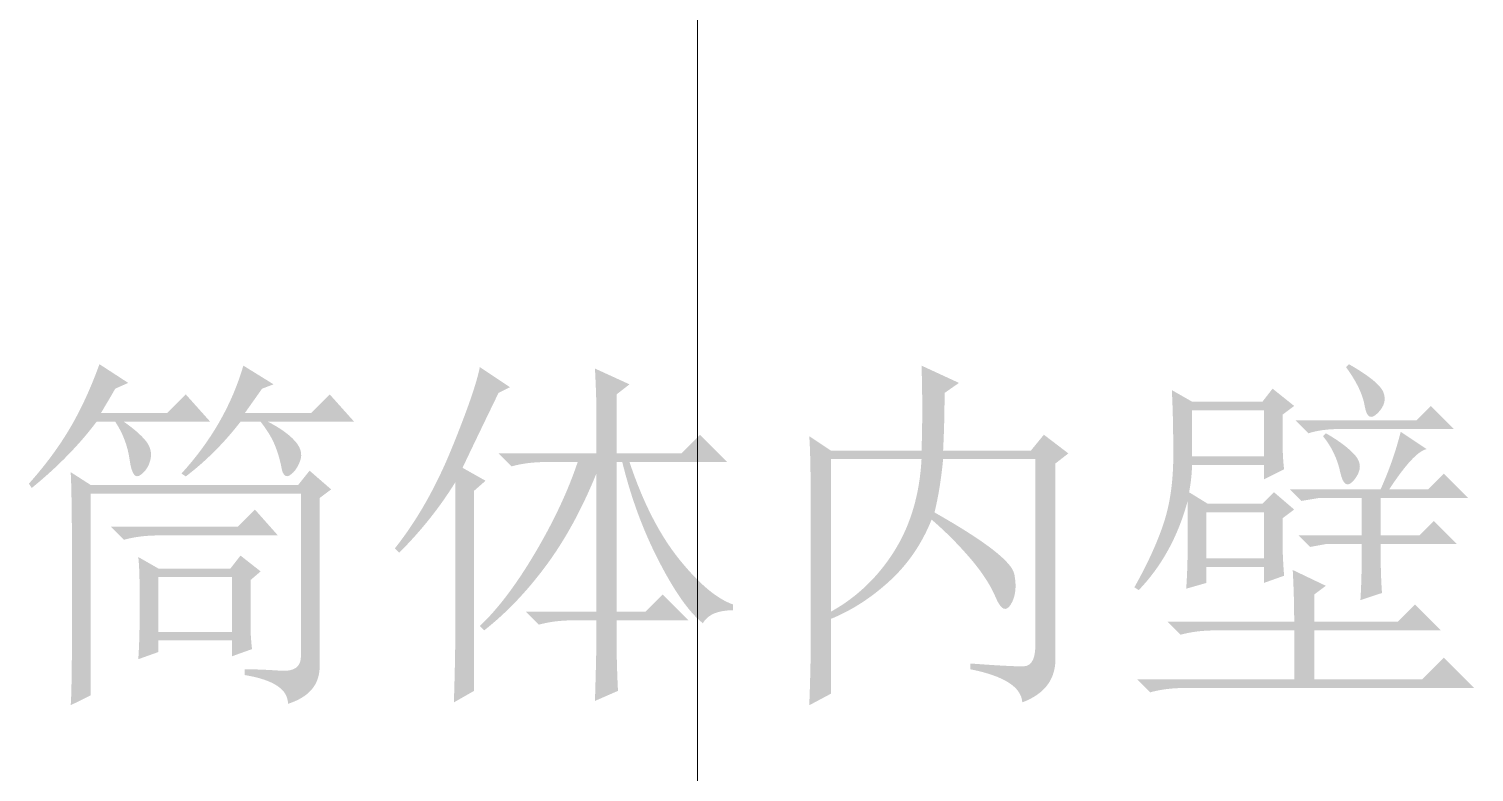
# Model space of a CAD drawing. Header units: millimetres. Extents: x 0 to 841, y 0 to 1189.
# Drawn here: x 406.03 to 437.3, y 72.1 to 88.19 of the extents above; entities that cross this region are included whole.
import ezdxf

# ---------------------------------------------------------------- set-up
doc = ezdxf.new("R2010")
doc.units = ezdxf.units.MM
doc.layers.add('C00-00-00', color=7, linetype='Continuous')
doc.layers.add('CBF-BF-BF', color=7, linetype='Continuous', true_color=0xbfbfbf)

msp = doc.modelspace()

# ---------------------------------------------------------------- hatches: boundary and pattern name
at = {"layer": 'C00-00-00'}
h = msp.add_hatch(color=256, dxfattribs=at)
edge = h.paths.add_edge_path(flags=0)
edge.add_spline(control_points=[(408.833634, 76.32362), (408.833634, 76.32362), (408.833634, 75.140161), (408.833634, 75.140161), (408.833634, 75.140161), (410.422236, 75.140161), (410.422236, 75.140161), (410.422236, 75.140161), (410.422236, 76.32362), (410.422236, 76.32362), (410.422236, 76.32362), (408.833634, 76.32362), (408.833634, 76.32362)], knot_values=[0, 0, 0, 0, 1, 1, 1, 2, 2, 2, 3, 3, 3, 4, 4, 4, 4], degree=3, periodic=1)
edge = h.paths.add_edge_path(flags=0)
edge.add_spline(control_points=[(410.702254, 74.329875), (410.930457, 74.329875), (411.190079, 74.319953), (411.481121, 74.299007), (411.771611, 74.27806), (411.917132, 74.381689), (411.917132, 74.610443), (411.917132, 74.610443), (411.917132, 78.129953), (411.917132, 78.129953), (411.917132, 78.129953), (407.370157, 78.129953), (407.370157, 78.129953), (407.370157, 78.129953), (407.370157, 73.769289), (407.370157, 73.769289), (407.370157, 73.769289), (406.934146, 73.551559), (406.934146, 73.551559), (406.954541, 73.738421), (406.965014, 74.553117), (406.965014, 75.996199), (406.965014, 77.43928), (406.954541, 78.305791), (406.934146, 78.596832), (406.934146, 78.596832), (407.370157, 78.316815), (407.370157, 78.316815), (407.370157, 78.316815), (411.854845, 78.316815), (411.854845, 78.316815), (411.854845, 78.316815), (412.103994, 78.628251), (412.103994, 78.628251), (412.103994, 78.628251), (412.570874, 78.223108), (412.570874, 78.223108), (412.570874, 78.223108), (412.321724, 78.036246), (412.321724, 78.036246), (412.321724, 78.036246), (412.321724, 74.392713), (412.321724, 74.392713), (412.321724, 73.998043), (412.09297, 73.727948), (411.636564, 73.582427), (411.636564, 73.894415), (411.325127, 74.101672), (410.702254, 74.2053), (410.702254, 74.2053), (410.702254, 74.329875), (410.702254, 74.329875)], knot_values=[0, 0, 0, 0, 1, 1, 1, 2, 2, 2, 3, 3, 3, 4, 4, 4, 5, 5, 5, 6, 6, 6, 7, 7, 7, 8, 8, 8, 9, 9, 9, 10, 10, 10, 11, 11, 11, 12, 12, 12, 13, 13, 13, 14, 14, 14, 15, 15, 15, 16, 16, 16, 17, 17, 17, 17], degree=3, periodic=1)
edge = h.paths.add_edge_path(flags=0)
edge.add_spline(control_points=[(407.806169, 77.413373), (407.806169, 77.413373), (410.546811, 77.413373), (410.546811, 77.413373), (410.546811, 77.413373), (410.920535, 77.787097), (410.920535, 77.787097), (410.920535, 77.787097), (411.418834, 77.226511), (411.418834, 77.226511), (411.418834, 77.226511), (408.833634, 77.226511), (408.833634, 77.226511), (408.563538, 77.226511), (408.314389, 77.195092), (408.086186, 77.133356), (408.086186, 77.133356), (407.806169, 77.413373), (407.806169, 77.413373)], knot_values=[0, 0, 0, 0, 1, 1, 1, 2, 2, 2, 3, 3, 3, 4, 4, 4, 5, 5, 5, 6, 6, 6, 6], degree=3, periodic=1)
edge = h.paths.add_edge_path(flags=0)
edge.add_spline(control_points=[(408.397623, 74.548156), (408.418569, 74.838646), (408.429042, 75.238278), (408.429042, 75.747049), (408.429042, 76.255821), (408.418569, 76.593165), (408.397623, 76.759632), (408.397623, 76.759632), (408.833634, 76.510482), (408.833634, 76.510482), (408.833634, 76.510482), (410.390817, 76.510482), (410.390817, 76.510482), (410.390817, 76.510482), (410.609098, 76.7905), (410.609098, 76.7905), (410.609098, 76.7905), (411.04511, 76.448195), (411.04511, 76.448195), (411.04511, 76.448195), (410.826828, 76.261333), (410.826828, 76.261333), (410.826828, 76.261333), (410.826828, 75.233317), (410.826828, 75.233317), (410.826828, 75.108742), (410.837302, 74.952748), (410.858248, 74.766437), (410.858248, 74.766437), (410.422236, 74.610443), (410.422236, 74.610443), (410.422236, 74.610443), (410.422236, 74.953299), (410.422236, 74.953299), (410.422236, 74.953299), (408.833634, 74.953299), (408.833634, 74.953299), (408.833634, 74.953299), (408.833634, 74.70415), (408.833634, 74.70415), (408.833634, 74.70415), (408.397623, 74.548156), (408.397623, 74.548156)], knot_values=[0, 0, 0, 0, 1, 1, 1, 2, 2, 2, 3, 3, 3, 4, 4, 4, 5, 5, 5, 6, 6, 6, 7, 7, 7, 8, 8, 8, 9, 9, 9, 10, 10, 10, 11, 11, 11, 12, 12, 12, 13, 13, 13, 14, 14, 14, 14], degree=3, periodic=1)
edge = h.paths.add_edge_path(flags=0)
edge.add_spline(control_points=[(407.557019, 80.932883), (407.557019, 80.932883), (408.179893, 80.527739), (408.179893, 80.527739), (408.179893, 80.527739), (407.899324, 80.403165), (407.899324, 80.403165), (407.816091, 80.257644), (407.712462, 80.081255), (407.587887, 79.873998), (407.587887, 79.873998), (409.020496, 79.873998), (409.020496, 79.873998), (409.020496, 79.873998), (409.425639, 80.27859), (409.425639, 80.27859), (409.425639, 80.27859), (409.954806, 79.687136), (409.954806, 79.687136), (409.954806, 79.687136), (408.086186, 79.687136), (408.086186, 79.687136), (408.293443, 79.541615), (408.449437, 79.406567), (408.553065, 79.281993), (408.656694, 79.157418), (408.693074, 79.02237), (408.662206, 78.87685), (408.631338, 78.731329), (408.558578, 78.617227), (408.444476, 78.534545), (408.329823, 78.451311), (408.252102, 78.560452), (408.210761, 78.861416), (408.168868, 79.162379), (408.06524, 79.437987), (407.899324, 79.687136), (407.899324, 79.687136), (407.494732, 79.687136), (407.494732, 79.687136), (407.121008, 79.188837), (406.653578, 78.710934), (406.092992, 78.254528), (406.092992, 78.254528), (406.030704, 78.347683), (406.030704, 78.347683), (406.383482, 78.742353), (406.679485, 79.141984), (406.918161, 79.546576), (407.156837, 79.951168), (407.369606, 80.413638), (407.557019, 80.932883), (407.557019, 80.932883), (407.557019, 80.932883), (407.557019, 80.932883)], knot_values=[0, 0, 0, 0, 1, 1, 1, 2, 2, 2, 3, 3, 3, 4, 4, 4, 5, 5, 5, 6, 6, 6, 7, 7, 7, 8, 8, 8, 9, 9, 9, 10, 10, 10, 11, 11, 11, 12, 12, 12, 13, 13, 13, 14, 14, 14, 15, 15, 15, 16, 16, 16, 17, 17, 17, 18, 18, 18, 18], degree=3, periodic=1)
edge = h.paths.add_edge_path(flags=0)
edge.add_spline(control_points=[(410.671386, 80.901463), (410.671386, 80.901463), (411.325127, 80.496871), (411.325127, 80.496871), (411.325127, 80.496871), (411.075978, 80.403165), (411.075978, 80.403165), (411.075978, 80.403165), (410.702254, 79.873998), (410.702254, 79.873998), (410.702254, 79.873998), (412.134862, 79.873998), (412.134862, 79.873998), (412.134862, 79.873998), (412.540005, 80.27859), (412.540005, 80.27859), (412.540005, 80.27859), (413.069172, 79.687136), (413.069172, 79.687136), (413.069172, 79.687136), (411.200552, 79.687136), (411.200552, 79.687136), (411.449702, 79.562561), (411.641525, 79.427514), (411.776572, 79.281993), (411.91162, 79.136472), (411.952961, 78.991502), (411.901147, 78.845982), (411.849333, 78.700461), (411.776572, 78.596832), (411.683417, 78.534545), (411.58971, 78.472258), (411.527423, 78.524072), (411.496555, 78.690539), (411.465136, 78.856455), (411.418282, 79.017409), (411.355995, 79.172852), (411.293708, 79.328295), (411.190079, 79.499723), (411.04511, 79.687136), (411.04511, 79.687136), (410.609098, 79.687136), (410.609098, 79.687136), (410.255769, 79.230179), (409.861099, 78.835508), (409.425639, 78.503677), (409.425639, 78.503677), (409.331933, 78.565964), (409.331933, 78.565964), (409.975752, 79.27152), (410.422236, 80.050387), (410.671386, 80.901463), (410.671386, 80.901463), (410.671386, 80.901463), (410.671386, 80.901463)], knot_values=[0, 0, 0, 0, 1, 1, 1, 2, 2, 2, 3, 3, 3, 4, 4, 4, 5, 5, 5, 6, 6, 6, 7, 7, 7, 8, 8, 8, 9, 9, 9, 10, 10, 10, 11, 11, 11, 12, 12, 12, 13, 13, 13, 14, 14, 14, 15, 15, 15, 16, 16, 16, 17, 17, 17, 18, 18, 18, 18], degree=3, periodic=1)
h = msp.add_hatch(color=256, dxfattribs=at)
edge = h.paths.add_edge_path(flags=0)
edge.add_spline(control_points=[(415.226629, 73.613846), (415.247024, 74.278612), (415.257497, 74.797305), (415.257497, 75.171029), (415.257497, 75.171029), (415.257497, 78.379102), (415.257497, 78.379102), (414.925114, 77.838911), (414.520522, 77.330139), (414.04317, 76.852787), (414.04317, 76.852787), (413.949463, 76.946494), (413.949463, 76.946494), (414.426815, 77.548421), (414.83692, 78.26941), (415.179775, 79.110565), (415.52208, 79.951719), (415.724376, 80.538212), (415.787215, 80.870595), (415.787215, 80.870595), (416.440956, 80.434584), (416.440956, 80.434584), (416.440956, 80.434584), (416.191807, 80.310009), (416.191807, 80.310009), (415.859424, 79.624297), (415.599801, 79.084658), (415.413491, 78.690539), (415.413491, 78.690539), (415.911789, 78.40997), (415.911789, 78.40997), (415.911789, 78.40997), (415.66264, 78.19224), (415.66264, 78.19224), (415.66264, 78.19224), (415.66264, 73.862995), (415.66264, 73.862995), (415.66264, 73.862995), (415.226629, 73.613846), (415.226629, 73.613846)], knot_values=[0, 0, 0, 0, 1, 1, 1, 2, 2, 2, 3, 3, 3, 4, 4, 4, 5, 5, 5, 6, 6, 6, 7, 7, 7, 8, 8, 8, 9, 9, 9, 10, 10, 10, 11, 11, 11, 12, 12, 12, 13, 13, 13, 13], degree=3, periodic=1)
edge = h.paths.add_edge_path(flags=0)
edge.add_spline(control_points=[(418.745587, 75.077874), (418.745587, 74.683204), (418.75606, 74.278612), (418.777006, 73.862995), (418.777006, 73.862995), (418.278708, 73.644714), (418.278708, 73.644714), (418.299103, 74.30948), (418.309576, 74.755964), (418.309576, 74.984167), (418.309576, 74.984167), (418.309576, 75.38931), (418.309576, 75.38931), (418.309576, 75.38931), (417.811277, 75.38931), (417.811277, 75.38931), (417.541182, 75.38931), (417.292032, 75.357891), (417.063829, 75.295604), (417.063829, 75.295604), (416.783812, 75.576172), (416.783812, 75.576172), (416.783812, 75.576172), (418.309576, 75.576172), (418.309576, 75.576172), (418.309576, 75.576172), (418.309576, 78.565964), (418.309576, 78.565964), (417.998139, 77.79757), (417.634888, 77.132804), (417.219823, 76.572218), (416.804207, 76.011633), (416.357722, 75.544753), (415.88037, 75.171029), (415.88037, 75.171029), (415.787215, 75.264736), (415.787215, 75.264736), (416.181334, 75.63846), (416.580965, 76.167626), (416.986108, 76.852787), (417.3907, 77.537948), (417.697176, 78.19224), (417.904984, 78.815113), (417.904984, 78.815113), (417.219823, 78.815113), (417.219823, 78.815113), (416.949728, 78.815113), (416.700578, 78.783694), (416.472375, 78.721407), (416.472375, 78.721407), (416.191807, 79.001975), (416.191807, 79.001975), (416.191807, 79.001975), (418.309576, 79.001975), (418.309576, 79.001975), (418.309576, 79.001975), (418.309576, 79.936285), (418.309576, 79.936285), (418.309576, 80.143542), (418.299103, 80.444506), (418.278708, 80.839176), (418.278708, 80.839176), (419.026156, 80.496871), (419.026156, 80.496871), (419.026156, 80.496871), (418.745587, 80.27859), (418.745587, 80.27859), (418.745587, 80.27859), (418.745587, 79.001975), (418.745587, 79.001975), (418.745587, 79.001975), (420.147328, 79.001975), (420.147328, 79.001975), (420.147328, 79.001975), (420.55192, 79.406567), (420.55192, 79.406567), (420.55192, 79.406567), (421.143925, 78.815113), (421.143925, 78.815113), (421.143925, 78.815113), (419.026156, 78.815113), (419.026156, 78.815113), (419.316646, 77.943091), (419.674936, 77.241945), (420.100474, 76.712778), (420.526012, 76.18306), (420.91517, 75.85619), (421.268499, 75.731615), (421.268499, 75.731615), (421.268499, 75.607041), (421.268499, 75.607041), (420.936117, 75.607041), (420.717835, 75.513334), (420.614207, 75.327023), (420.323165, 75.555226), (420.006768, 76.001159), (419.664463, 76.665925), (419.321607, 77.330139), (419.057024, 78.046719), (418.870162, 78.815113), (418.870162, 78.815113), (418.745587, 78.815113), (418.745587, 78.815113), (418.745587, 78.815113), (418.745587, 75.576172), (418.745587, 75.576172), (418.745587, 75.576172), (419.36846, 75.576172), (419.36846, 75.576172), (419.36846, 75.576172), (419.742184, 75.949896), (419.742184, 75.949896), (419.742184, 75.949896), (420.30277, 75.38931), (420.30277, 75.38931), (420.30277, 75.38931), (418.745587, 75.38931), (418.745587, 75.38931), (418.745587, 75.38931), (418.745587, 75.077874), (418.745587, 75.077874)], knot_values=[0, 0, 0, 0, 1, 1, 1, 2, 2, 2, 3, 3, 3, 4, 4, 4, 5, 5, 5, 6, 6, 6, 7, 7, 7, 8, 8, 8, 9, 9, 9, 10, 10, 10, 11, 11, 11, 12, 12, 12, 13, 13, 13, 14, 14, 14, 15, 15, 15, 16, 16, 16, 17, 17, 17, 18, 18, 18, 19, 19, 19, 20, 20, 20, 21, 21, 21, 22, 22, 22, 23, 23, 23, 24, 24, 24, 25, 25, 25, 26, 26, 26, 27, 27, 27, 28, 28, 28, 29, 29, 29, 30, 30, 30, 31, 31, 31, 32, 32, 32, 33, 33, 33, 34, 34, 34, 35, 35, 35, 36, 36, 36, 37, 37, 37, 38, 38, 38, 39, 39, 39, 40, 40, 40, 40], degree=3, periodic=1)
h = msp.add_hatch(color=256, dxfattribs=at)
edge = h.paths.add_edge_path(flags=0)
edge.add_spline(control_points=[(423.383071, 78.877401), (423.383071, 78.877401), (423.383071, 75.576172), (423.383071, 75.576172), (423.943657, 75.887058), (424.400615, 76.323069), (424.753393, 76.883655), (425.10617, 77.444241), (425.303505, 78.109007), (425.345398, 78.877401), (425.345398, 78.877401), (423.383071, 78.877401), (423.383071, 78.877401)], knot_values=[0, 0, 0, 0, 1, 1, 1, 2, 2, 2, 3, 3, 3, 4, 4, 4, 4], degree=3, periodic=1)
edge = h.paths.add_edge_path(flags=0)
edge.add_spline(control_points=[(422.916192, 73.551559), (422.936587, 74.09175), (422.94706, 74.537683), (422.94706, 74.891012), (422.94706, 74.891012), (422.94706, 77.911672), (422.94706, 77.911672), (422.94706, 78.596832), (422.936587, 79.084658), (422.916192, 79.375699), (422.916192, 79.375699), (423.383071, 79.064263), (423.383071, 79.064263), (423.383071, 79.064263), (425.345398, 79.064263), (425.345398, 79.064263), (425.365793, 79.645244), (425.365793, 80.257644), (425.345398, 80.901463), (425.345398, 80.901463), (426.155133, 80.527739), (426.155133, 80.527739), (426.155133, 80.527739), (425.843696, 80.310009), (425.843696, 80.310009), (425.843696, 79.894393), (425.833223, 79.479328), (425.812277, 79.064263), (425.812277, 79.064263), (427.712316, 79.064263), (427.712316, 79.064263), (427.712316, 79.064263), (427.992334, 79.406567), (427.992334, 79.406567), (427.992334, 79.406567), (428.522051, 79.001975), (428.522051, 79.001975), (428.522051, 79.001975), (428.241483, 78.783694), (428.241483, 78.783694), (428.241483, 78.783694), (428.241483, 74.610443), (428.241483, 74.610443), (428.262429, 74.133091), (428.023753, 73.800708), (427.525454, 73.613846), (427.504508, 73.946229), (427.130784, 74.184905), (426.404282, 74.329875), (426.404282, 74.329875), (426.404282, 74.455001), (426.404282, 74.455001), (426.964317, 74.413108), (427.343553, 74.392713), (427.540888, 74.392713), (427.738223, 74.392713), (427.826418, 74.579575), (427.805472, 74.953299), (427.805472, 74.953299), (427.805472, 78.877401), (427.805472, 78.877401), (427.805472, 78.877401), (425.812277, 78.877401), (425.812277, 78.877401), (425.770385, 78.440838), (425.708097, 78.056641), (425.625415, 77.72481), (426.725641, 77.101936), (427.302212, 76.655452), (427.354026, 76.385356), (427.405841, 76.115261), (427.379382, 75.897531), (427.275754, 75.731615), (427.172125, 75.565148), (427.062985, 75.616962), (426.948883, 75.887058), (426.834781, 76.157153), (426.64792, 76.442683), (426.388297, 76.743646), (426.128675, 77.04461), (425.853618, 77.320218), (425.563128, 77.569367), (425.35532, 77.050122), (425.054356, 76.608599), (424.659686, 76.245348), (424.265016, 75.882097), (423.839478, 75.607041), (423.383071, 75.420179), (423.383071, 75.420179), (423.383071, 73.800708), (423.383071, 73.800708), (423.383071, 73.800708), (422.916192, 73.551559), (422.916192, 73.551559)], knot_values=[0, 0, 0, 0, 1, 1, 1, 2, 2, 2, 3, 3, 3, 4, 4, 4, 5, 5, 5, 6, 6, 6, 7, 7, 7, 8, 8, 8, 9, 9, 9, 10, 10, 10, 11, 11, 11, 12, 12, 12, 13, 13, 13, 14, 14, 14, 15, 15, 15, 16, 16, 16, 17, 17, 17, 18, 18, 18, 19, 19, 19, 20, 20, 20, 21, 21, 21, 22, 22, 22, 23, 23, 23, 24, 24, 24, 25, 25, 25, 26, 26, 26, 27, 27, 27, 28, 28, 28, 29, 29, 29, 30, 30, 30, 31, 31, 31, 31], degree=3, periodic=1)
h = msp.add_hatch(color=256, dxfattribs=at)
edge = h.paths.add_edge_path(flags=0)
edge.add_spline(control_points=[(431.197209, 78.752826), (431.197209, 78.586359), (431.176263, 78.389024), (431.134922, 78.160821), (431.134922, 78.160821), (431.540065, 77.911672), (431.540065, 77.911672), (431.540065, 77.911672), (432.723525, 77.911672), (432.723525, 77.911672), (432.723525, 77.911672), (432.972674, 78.160821), (432.972674, 78.160821), (432.972674, 78.160821), (433.408685, 77.787097), (433.408685, 77.787097), (433.408685, 77.787097), (433.159536, 77.600235), (433.159536, 77.600235), (433.159536, 77.600235), (433.159536, 76.977362), (433.159536, 76.977362), (433.159536, 76.831841), (433.169458, 76.624584), (433.190404, 76.354488), (433.190404, 76.354488), (432.754393, 76.199046), (432.754393, 76.199046), (432.754393, 76.199046), (432.754393, 76.54135), (432.754393, 76.54135), (432.754393, 76.54135), (431.508646, 76.54135), (431.508646, 76.54135), (431.508646, 76.54135), (431.508646, 76.199046), (431.508646, 76.199046), (431.508646, 76.199046), (431.072635, 76.074471), (431.072635, 76.074471), (431.093581, 76.385356), (431.104054, 76.707266), (431.104054, 77.039649), (431.104054, 77.039649), (431.104054, 77.973959), (431.104054, 77.973959), (430.896246, 77.205565), (430.543468, 76.562297), (430.04517, 76.043052), (430.04517, 76.043052), (429.951463, 76.105339), (429.951463, 76.105339), (430.241953, 76.624584), (430.454722, 77.091463), (430.58977, 77.50708), (430.724818, 77.922145), (430.792617, 78.405009), (430.792617, 78.955122), (430.792617, 79.505235), (430.782144, 79.977626), (430.761198, 80.372297), (430.761198, 80.372297), (431.197209, 80.123147), (431.197209, 80.123147), (431.197209, 80.123147), (432.723525, 80.123147), (432.723525, 80.123147), (432.723525, 80.123147), (432.941255, 80.403165), (432.941255, 80.403165), (432.941255, 80.403165), (433.408685, 80.029441), (433.408685, 80.029441), (433.408685, 80.029441), (433.159536, 79.842579), (433.159536, 79.842579), (433.159536, 79.842579), (433.159536, 79.188837), (433.159536, 79.188837), (433.159536, 79.001424), (433.169458, 78.825035), (433.190404, 78.65912), (433.190404, 78.65912), (432.754393, 78.441389), (432.754393, 78.441389), (432.754393, 78.441389), (432.754393, 78.752826), (432.754393, 78.752826), (432.754393, 78.752826), (431.197209, 78.752826), (431.197209, 78.752826)], knot_values=[0, 0, 0, 0, 1, 1, 1, 2, 2, 2, 3, 3, 3, 4, 4, 4, 5, 5, 5, 6, 6, 6, 7, 7, 7, 8, 8, 8, 9, 9, 9, 10, 10, 10, 11, 11, 11, 12, 12, 12, 13, 13, 13, 14, 14, 14, 15, 15, 15, 16, 16, 16, 17, 17, 17, 18, 18, 18, 19, 19, 19, 20, 20, 20, 21, 21, 21, 22, 22, 22, 23, 23, 23, 24, 24, 24, 25, 25, 25, 26, 26, 26, 27, 27, 27, 28, 28, 28, 29, 29, 29, 30, 30, 30, 30], degree=3, periodic=1)
edge = h.paths.add_edge_path(flags=0)
edge.add_spline(control_points=[(431.197209, 79.936285), (431.197209, 79.936285), (431.197209, 78.939688), (431.197209, 78.939688), (431.197209, 78.939688), (432.754393, 78.939688), (432.754393, 78.939688), (432.754393, 78.939688), (432.754393, 79.936285), (432.754393, 79.936285), (432.754393, 79.936285), (431.197209, 79.936285), (431.197209, 79.936285)], knot_values=[0, 0, 0, 0, 1, 1, 1, 2, 2, 2, 3, 3, 3, 4, 4, 4, 4], degree=3, periodic=1)
edge = h.paths.add_edge_path(flags=0)
edge.add_spline(control_points=[(431.508646, 77.72481), (431.508646, 77.72481), (431.508646, 76.728212), (431.508646, 76.728212), (431.508646, 76.728212), (432.754393, 76.728212), (432.754393, 76.728212), (432.754393, 76.728212), (432.754393, 77.72481), (432.754393, 77.72481), (432.754393, 77.72481), (431.508646, 77.72481), (431.508646, 77.72481)], knot_values=[0, 0, 0, 0, 1, 1, 1, 2, 2, 2, 3, 3, 3, 4, 4, 4, 4], degree=3, periodic=1)
edge = h.paths.add_edge_path(flags=0)
edge.add_spline(control_points=[(434.529857, 80.870595), (434.529857, 80.870595), (434.592144, 80.932883), (434.592144, 80.932883), (435.027604, 80.683733), (435.276754, 80.480886), (435.339041, 80.325443), (435.401328, 80.169449), (435.359987, 80.018968), (435.214466, 79.873447), (435.068946, 79.727926), (434.97579, 79.780291), (434.934449, 80.029441), (434.892557, 80.27859), (434.75806, 80.558607), (434.529857, 80.870595), (434.529857, 80.870595), (434.529857, 80.870595), (434.529857, 80.870595)], knot_values=[0, 0, 0, 0, 1, 1, 1, 2, 2, 2, 3, 3, 3, 4, 4, 4, 5, 5, 5, 6, 6, 6, 6], degree=3, periodic=1)
edge = h.paths.add_edge_path(flags=0)
edge.add_spline(control_points=[(433.439553, 79.718004), (433.439553, 79.718004), (436.055621, 79.718004), (436.055621, 79.718004), (436.055621, 79.718004), (436.367058, 80.029441), (436.367058, 80.029441), (436.367058, 80.029441), (436.865356, 79.531142), (436.865356, 79.531142), (436.865356, 79.531142), (434.43615, 79.531142), (434.43615, 79.531142), (434.145109, 79.531142), (433.906433, 79.499723), (433.720122, 79.437987), (433.720122, 79.437987), (433.439553, 79.718004), (433.439553, 79.718004)], knot_values=[0, 0, 0, 0, 1, 1, 1, 2, 2, 2, 3, 3, 3, 4, 4, 4, 5, 5, 5, 6, 6, 6, 6], degree=3, periodic=1)
edge = h.paths.add_edge_path(flags=0)
edge.add_spline(control_points=[(434.031558, 79.375699), (434.031558, 79.375699), (434.093846, 79.437987), (434.093846, 79.437987), (434.384336, 79.27152), (434.597105, 79.110565), (434.732153, 78.955122), (434.86665, 78.799128), (434.861689, 78.6277), (434.716168, 78.440838), (434.570647, 78.253976), (434.467018, 78.305791), (434.404731, 78.596832), (434.342444, 78.887323), (434.217869, 79.146945), (434.031558, 79.375699), (434.031558, 79.375699), (434.031558, 79.375699), (434.031558, 79.375699)], knot_values=[0, 0, 0, 0, 1, 1, 1, 2, 2, 2, 3, 3, 3, 4, 4, 4, 5, 5, 5, 6, 6, 6, 6], degree=3, periodic=1)
edge = h.paths.add_edge_path(flags=0)
edge.add_spline(control_points=[(434.841294, 75.825322), (434.861689, 76.136207), (434.872162, 76.54135), (434.872162, 77.039649), (434.872162, 77.039649), (434.093846, 77.039649), (434.093846, 77.039649), (434.093846, 77.039649), (433.75099, 76.977362), (433.75099, 76.977362), (433.75099, 76.977362), (433.501841, 77.226511), (433.501841, 77.226511), (433.501841, 77.226511), (434.872162, 77.226511), (434.872162, 77.226511), (434.872162, 77.226511), (434.872162, 78.036246), (434.872162, 78.036246), (434.872162, 78.036246), (433.937852, 78.036246), (433.937852, 78.036246), (433.937852, 78.036246), (433.564128, 77.973959), (433.564128, 77.973959), (433.564128, 77.973959), (433.314979, 78.223108), (433.314979, 78.223108), (433.314979, 78.223108), (435.277305, 78.223108), (435.277305, 78.223108), (435.463616, 78.638173), (435.609137, 79.053238), (435.713316, 79.468855), (435.713316, 79.468855), (436.273902, 79.095131), (436.273902, 79.095131), (436.086489, 79.053238), (435.816945, 78.762748), (435.464167, 78.223108), (435.464167, 78.223108), (436.30477, 78.223108), (436.30477, 78.223108), (436.30477, 78.223108), (436.647626, 78.565964), (436.647626, 78.565964), (436.647626, 78.565964), (437.176793, 78.036246), (437.176793, 78.036246), (437.176793, 78.036246), (435.277305, 78.036246), (435.277305, 78.036246), (435.277305, 78.036246), (435.277305, 77.226511), (435.277305, 77.226511), (435.277305, 77.226511), (436.117908, 77.226511), (436.117908, 77.226511), (436.117908, 77.226511), (436.429345, 77.537948), (436.429345, 77.537948), (436.429345, 77.537948), (436.927643, 77.039649), (436.927643, 77.039649), (436.927643, 77.039649), (435.277305, 77.039649), (435.277305, 77.039649), (435.277305, 76.624033), (435.287227, 76.271255), (435.308173, 75.980764), (435.308173, 75.980764), (434.841294, 75.825322), (434.841294, 75.825322)], knot_values=[0, 0, 0, 0, 1, 1, 1, 2, 2, 2, 3, 3, 3, 4, 4, 4, 5, 5, 5, 6, 6, 6, 7, 7, 7, 8, 8, 8, 9, 9, 9, 10, 10, 10, 11, 11, 11, 12, 12, 12, 13, 13, 13, 14, 14, 14, 15, 15, 15, 16, 16, 16, 17, 17, 17, 18, 18, 18, 19, 19, 19, 20, 20, 20, 21, 21, 21, 22, 22, 22, 23, 23, 23, 24, 24, 24, 24], degree=3, periodic=1)
edge = h.paths.add_edge_path(flags=0)
edge.add_spline(control_points=[(433.408685, 75.357891), (433.408685, 75.710669), (433.398212, 76.084393), (433.377266, 76.479063), (433.377266, 76.479063), (434.093846, 76.136758), (434.093846, 76.136758), (434.093846, 76.136758), (433.844696, 75.949896), (433.844696, 75.949896), (433.844696, 75.949896), (433.844696, 75.357891), (433.844696, 75.357891), (433.844696, 75.357891), (435.651029, 75.357891), (435.651029, 75.357891), (435.651029, 75.357891), (436.024753, 75.731615), (436.024753, 75.731615), (436.024753, 75.731615), (436.585339, 75.171029), (436.585339, 75.171029), (436.585339, 75.171029), (433.844696, 75.171029), (433.844696, 75.171029), (433.844696, 75.171029), (433.844696, 74.112145), (433.844696, 74.112145), (433.844696, 74.112145), (436.180196, 74.112145), (436.180196, 74.112145), (436.180196, 74.112145), (436.647626, 74.579575), (436.647626, 74.579575), (436.647626, 74.579575), (437.301367, 73.925283), (437.301367, 73.925283), (437.301367, 73.925283), (431.041767, 73.925283), (431.041767, 73.925283), (430.771671, 73.925283), (430.522522, 73.894415), (430.294319, 73.831576), (430.294319, 73.831576), (430.01375, 74.112145), (430.01375, 74.112145), (430.01375, 74.112145), (433.408685, 74.112145), (433.408685, 74.112145), (433.408685, 74.112145), (433.408685, 75.171029), (433.408685, 75.171029), (433.408685, 75.171029), (431.695508, 75.171029), (431.695508, 75.171029), (431.425413, 75.171029), (431.176263, 75.13961), (430.94806, 75.077874), (430.94806, 75.077874), (430.668043, 75.357891), (430.668043, 75.357891), (430.668043, 75.357891), (433.408685, 75.357891), (433.408685, 75.357891)], knot_values=[0, 0, 0, 0, 1, 1, 1, 2, 2, 2, 3, 3, 3, 4, 4, 4, 5, 5, 5, 6, 6, 6, 7, 7, 7, 8, 8, 8, 9, 9, 9, 10, 10, 10, 11, 11, 11, 12, 12, 12, 13, 13, 13, 14, 14, 14, 15, 15, 15, 16, 16, 16, 17, 17, 17, 18, 18, 18, 19, 19, 19, 20, 20, 20, 21, 21, 21, 21], degree=3, periodic=1)

# ---------------------------------------------------------------- linework, layer by layer
at = {"layer": 'CBF-BF-BF', "lineweight": 9}
msp.add_lwpolyline([(420.500001, 0), (420.500001, 1189.000035)], dxfattribs=at)

doc.saveas('drawing.dxf')
